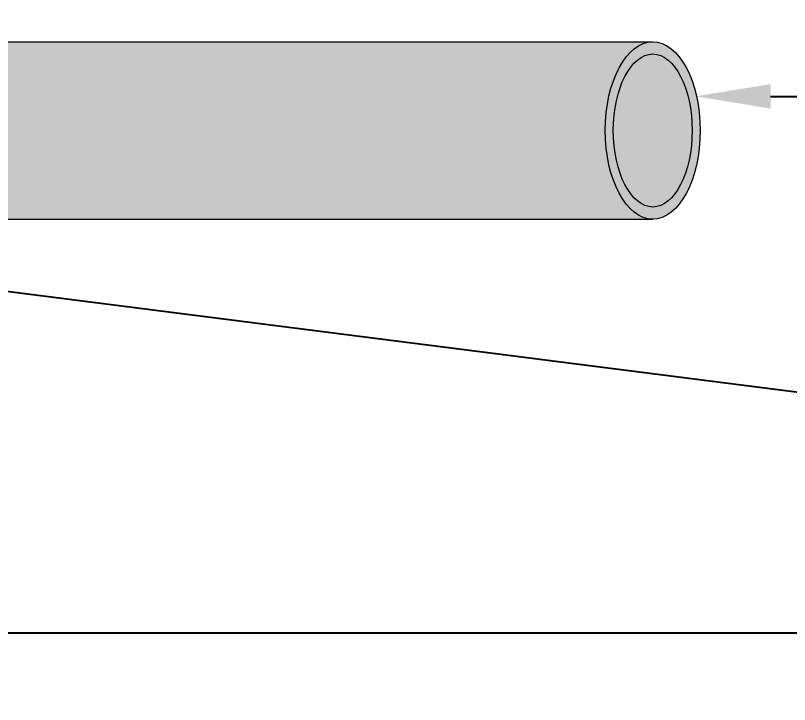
# Model space of a CAD drawing. Header units: metres. Extents: x -692 to 1029, y -233 to 3386.
# Drawn here: x 675.63 to 683.92, y 2814.44 to 2821.82 of the extents above; entities that cross this region are included whole.
import ezdxf
from ezdxf import colors
from ezdxf.entities.mleader import LeaderData, LeaderLine
from ezdxf.math import Vec2, Vec3

# ---------------------------------------------------------------- set-up
doc = ezdxf.new("R2010")
doc.units = ezdxf.units.M
doc.styles.get("Standard").update_dxf_attribs({"font": 'arial.ttf'})

# ---------------------------------------------------------------- blocks, each defined once
blk = doc.blocks.new('A$C1ecbb190')
at = {"lineweight": 0, "transparency": 33554687}
h = blk.add_hatch(color=8, dxfattribs=at)
h.dxf.hatch_style = 1
edge = h.paths.add_edge_path()
edge.add_ellipse((26.26039513077399, 4.709573938765971), major_axis=(1.849521759791737e-12, 0.4751029835849696), ratio=0.5353668235632277, start_angle=7.10481270971286e-05, end_angle=179.9999289518729, ccw=False)
edge.add_line((26.26039481588259, 5.184676921883238), (22.13257579702031, 5.184676921975552))
edge.add_ellipse((22.13257579632659, 4.709573938646827), major_axis=(1.849521759791737e-12, 0.4751029835849696), ratio=0.5353668235632277, start_angle=0, end_angle=180)
edge.add_line((22.13257579668425, 4.23447095493384), (26.26039481554653, 4.234470954841527))
h = blk.add_hatch(color=8, dxfattribs=at)
h.dxf.hatch_style = 1
edge = h.paths.add_edge_path()
edge.add_ellipse((26.26039513077399, 4.709573938765971), major_axis=(1.849521759791737e-12, 0.4751029835849696), ratio=0.5353668235632277, start_angle=179.999928951873, end_angle=360.0000710481271)
edge.add_ellipse((26.26039513077399, 4.709573938765971), major_axis=(1.849521759791737e-12, 0.4751029835849696), ratio=0.5353668235632277, start_angle=7.104812706563811e-05, end_angle=179.999928951873)
for points in [[(22.13257579632659, 5.184676922002382), (26.26039513077399, 5.184676922121525)], [(22.13257579668425, 4.23447095493384), (26.26039513077399, 4.234470955291272)]]:
    blk.add_lwpolyline(points, dxfattribs=at)
for major_axis, ratio in [((1.849600880332453e-12, 0.4751029835849696), 0.5353668235632278), ((1.59523410746418e-12, 0.4097701829142669), 0.5151581158371621)]:
    blk.add_ellipse((26.26039512958187, 4.709573931136674), major_axis=major_axis, ratio=ratio, dxfattribs=at)
ml = blk.add_multileader_mtext('Standard', dxfattribs=at)
ml.set_content('TUBERÍA EMT', color=256)
ml.set_leader_properties()
ml.build(insert=Vec2(0, 0))
ml.multileader.update_dxf_attribs({"text_left_attachment_type": 2, "text_right_attachment_type": 6, "dogleg_length": 0.36, "arrow_head_size": 0.4})
ctx = ml.context
ctx.base_point, ctx.char_height, ctx.arrow_head_size, ctx.landing_gap_size, ctx.plane_origin = Vec3(28.20341125413, 4.892514060789381), 0.4837871364082031, 0.4, 0.5375412626757814, Vec3(26.66028891737233, 8.675826041444907)
ctx.left_attachment, ctx.right_attachment = 2, 6
notes = []
notes.append((ctx, [(0, (1, 1, 0), (27.938648059569, 4.892514060789381), (1, 0), 0.2647631945609996, [(0, [(26.49171468616987, 4.892514060789381)], 0, [])])]))
ctx.mtext.insert, ctx.mtext.width, ctx.mtext.flow_direction = Vec3(28.74095251680615, 5.199583590412658), 10.33608321996989, 5
ml = blk.add_multileader_mtext('Standard', dxfattribs=at)
ml.set_content('CONECTOR EMT', color=256)
ml.set_leader_properties()
ml.build(insert=Vec2(0, 0))
ml.multileader.update_dxf_attribs({"text_left_attachment_type": 2, "text_right_attachment_type": 6, "dogleg_length": 0.36, "arrow_head_size": 0.4})
ctx = ml.context
ctx.base_point, ctx.char_height, ctx.arrow_head_size, ctx.landing_gap_size, ctx.plane_origin = Vec3(28.20341125413, 3.19409021321826), 0.4837871364082031, 0.4, 0.5375412626757814, Vec3(26.66028891737233, 6.977402193874696)
ctx.left_attachment, ctx.right_attachment = 2, 6
notes.append((ctx, [(0, (1, 1, 0), (27.938648059569, 3.19409021321826), (1, 0), 0.2647631945609996, [(0, [(21.04134886034558, 4.072819001533844)], 0, [])])]))
ctx.mtext.insert, ctx.mtext.width, ctx.mtext.flow_direction = Vec3(28.74095251680615, 3.444398905554863), 10.33608321996989, 5
ml = blk.add_multileader_mtext('Standard', dxfattribs=at)
ml.set_content('CAJA TOMACORRIENTE', color=256)
ml.set_leader_properties()
ml.build(insert=Vec2(0, 0))
ml.multileader.update_dxf_attribs({"text_left_attachment_type": 2, "text_right_attachment_type": 6, "dogleg_length": 0.36, "arrow_head_size": 0.4})
ctx = ml.context
ctx.base_point, ctx.char_height, ctx.arrow_head_size, ctx.landing_gap_size, ctx.plane_origin = Vec3(28.20341125412995, 2.019851602886774), 0.4837871364082031, 0.4, 0.5375412626757814, Vec3(26.66028891737233, 5.80316358354321)
ctx.left_attachment, ctx.right_attachment = 2, 6
notes.append((ctx, [(0, (1, 1, 0), (22.69842439560557, 2.019851602886774), (1, 0), 5.504986858524376, [(0, [(18.22652795745421, 2.63252754369023)], 0, [])])]))
ctx.mtext.insert, ctx.mtext.width, ctx.mtext.flow_direction = Vec3(28.74095251680615, 2.270160295223377), 10.33608321996989, 5
for ctx, leaders in notes:
    for number, flags, end, landing, length, lines in leaders:
        leader = LeaderData()
        leader.index, (leader.has_last_leader_line, leader.has_dogleg_vector, leader.attachment_direction) = number, flags
        leader.last_leader_point, leader.dogleg_vector, leader.dogleg_length = Vec3(end), Vec3(landing), length
        for number, points, colour, breaks in lines:
            line = LeaderLine()
            line.index, line.vertices, line.color, line.breaks = number, Vec3.list(points), colors.encode_raw_color(colour), breaks
            leader.lines.append(line)
        ctx.leaders.append(leader)

msp = doc.modelspace()

# ---------------------------------------------------------------- block references
at = {"xscale": 2, "yscale": 2}
msp.add_blockref('A$C1ecbb190', (629.9317269745331, 2811.173550778261), dxfattribs=at)

doc.saveas('drawing.dxf')
